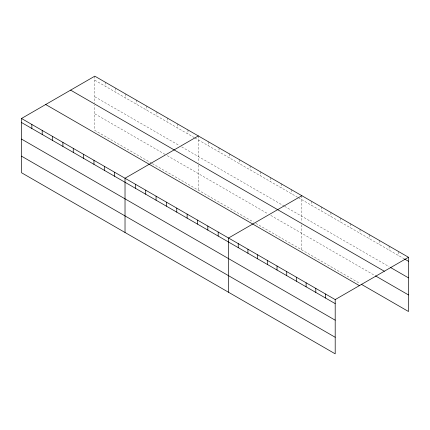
<?xml version="1.0" encoding="UTF-8"?>
<svg xmlns="http://www.w3.org/2000/svg" width="430" height="430" viewBox="0 0 430 430"><rect width="100%" height="100%" fill="white"/><g stroke="black" fill="none" stroke-linecap="round" stroke-linejoin="round"><path stroke-width="0.32" stroke-dasharray="2.15 1.61" d="M94.804 76.164L94.804 103.324M94.804 80.184L194.296 137.627M194.871 137.96L297.818 197.392M298.393 197.725L403.937 258.661M94.804 96.755L179.342 145.566M181.643 146.893L284.015 205.997M284.59 206.33L389.107 266.675M94.804 113.832L166.114 155.004M167.265 155.671L267.911 213.775M270.787 215.435L374.847 275.517M151.742 163.276L94.804 130.403L94.804 105.296M152.317 163.61L253.533 222.047M255.834 223.374L360.017 283.526M398.803 251.674L398.803 255.7M389.107 246.078L389.107 250.099M379.41 240.483L379.41 244.503M369.714 234.882L369.714 238.903M360.017 229.287L360.017 233.307M350.321 223.686L350.321 227.706M340.63 218.091L340.63 222.111M330.933 212.49L330.933 216.51M321.237 206.894L321.237 210.915M311.54 201.294L311.54 205.314M301.844 195.698L301.844 222.202M301.844 224.825L301.844 249.938M291.492 189.721L291.492 193.742M281.139 183.744L281.139 187.765M270.787 177.767L270.787 181.788M260.435 171.79L260.435 175.811M250.083 165.813L250.083 169.834M239.73 159.836L239.73 163.857M229.378 153.859L229.378 157.88M219.026 147.882L219.026 151.903M208.674 141.905L208.674 145.926M198.321 135.928L198.321 162.432M198.321 165.061L198.321 190.173M187.969 129.951L187.969 133.977M177.617 123.974L177.617 128M167.265 117.997L167.265 122.023M156.918 112.026L156.918 116.046M146.565 106.049L146.565 110.069M136.213 100.072L136.213 104.092M125.861 94.095L125.861 98.115M115.509 88.118L115.509 92.138M105.156 82.141L105.156 86.161"/><path stroke-width="0.64" d="M21.5 118.486L335.196 299.597L335.196 353.836L21.5 172.726L21.5 118.486L94.804 76.164L408.5 257.274L408.5 311.513L361.162 284.187M198.321 135.928L125.022 178.251L125.022 232.49M301.844 195.698L228.54 238.016L228.54 292.26M335.196 299.597L408.5 257.274M404.506 258.989L408.5 261.295M390.246 267.331L408.5 277.866M70.611 90.128L384.312 271.239M375.417 275.845L408.5 294.942M45.688 104.517L359.389 285.627M21.5 122.507L335.196 303.618M21.5 139.078L335.196 320.189M21.5 156.154L335.196 337.265M325.499 293.996L325.499 298.017M315.803 288.401L315.803 292.421M306.106 282.8L306.106 286.821M296.415 277.205L296.415 281.225M286.719 271.604L286.719 275.63M277.022 266.009L277.022 270.029M267.326 260.408L267.326 264.434M257.629 254.813L257.629 258.833M247.933 249.212L247.933 253.238M238.236 243.617L238.236 247.637M218.187 232.039L218.187 236.065M207.835 226.062L207.835 230.088M197.483 220.09L197.483 224.111M187.131 214.113L187.131 218.134M176.778 208.136L176.778 212.157M166.426 202.159L166.426 206.18M156.074 196.182L156.074 200.203M145.722 190.205L145.722 194.226M135.369 184.228L135.369 188.249M114.67 172.274L114.67 176.295M104.318 166.297L104.318 170.318M93.966 160.32L93.966 164.341M83.614 154.343L83.614 158.364M73.261 148.366L73.261 152.392M62.909 142.389L62.909 146.415M52.557 136.412L52.557 140.438M42.204 130.435L42.204 134.461M31.852 124.463L31.852 128.484"/></g></svg>
